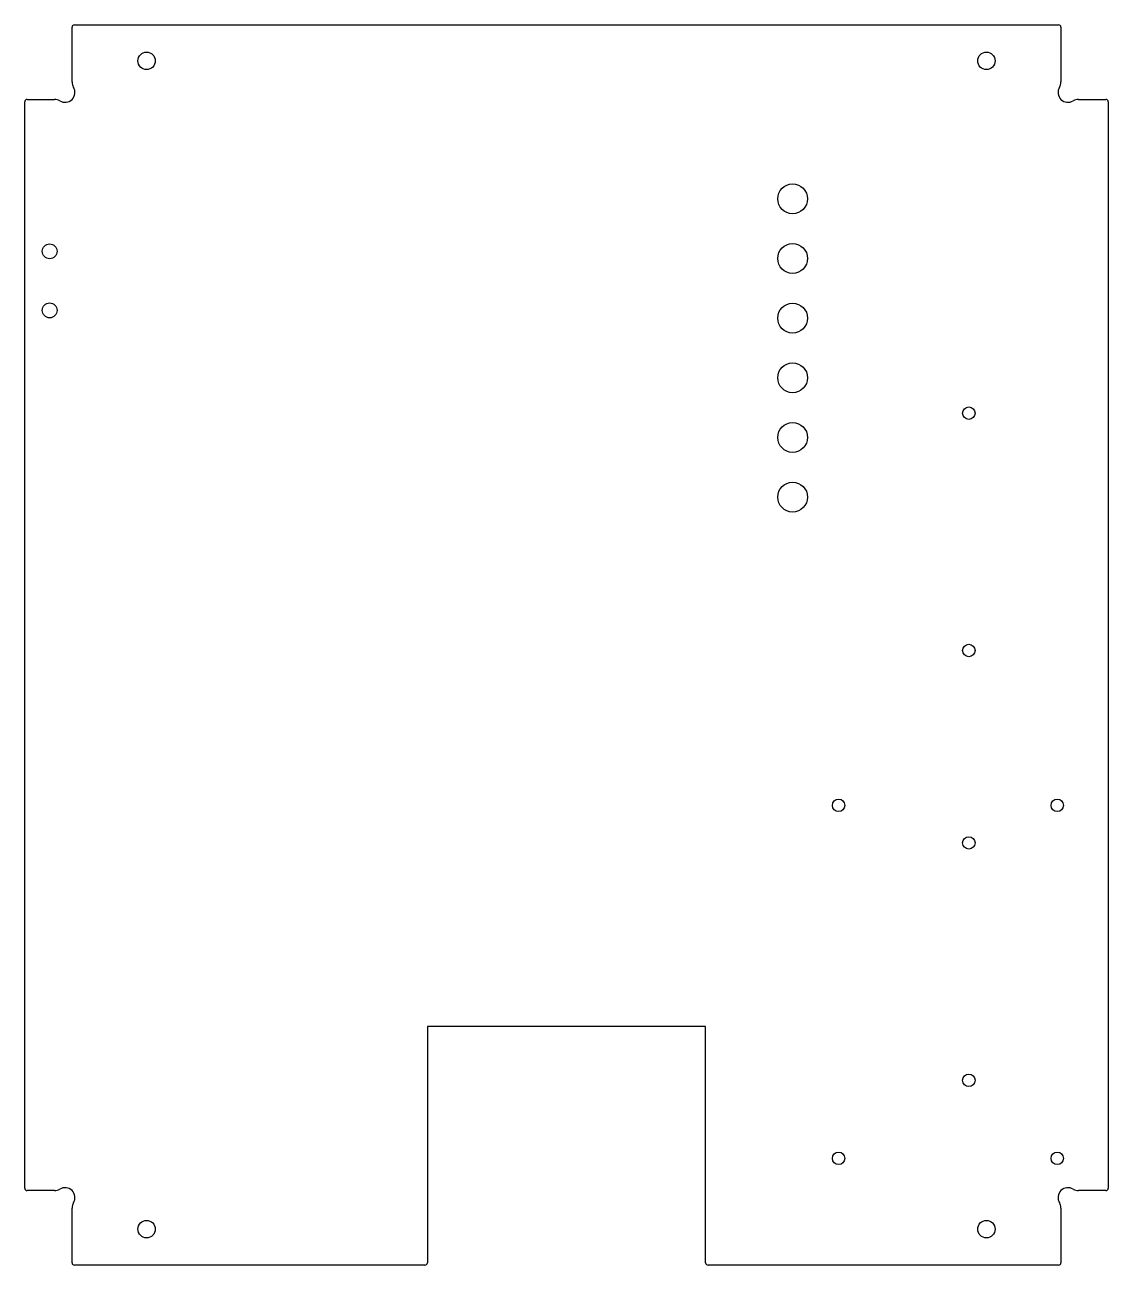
# Model space of a CAD drawing. Header units: millimetres. Extents: x -109 to 109, y 0 to 250.
import ezdxf

# ---------------------------------------------------------------- set-up
doc = ezdxf.new("R2010")
doc.units = ezdxf.units.MM

msp = doc.modelspace()

# ---------------------------------------------------------------- linework, layer by layer
at = {"color": 7, "linetype": 'Continuous', "lineweight": 25}
for p, q in [((-99.5, 238), (-99.5, 249)), ((-99, 249.5), (99, 249.5)), ((99.5, 249), (99.5, 238)), ((-109, 15.5), (-109, 234)), ((-108.5, 234.5), (-103, 234.5)), ((103, 234.5), (108.5, 234.5)), ((109, 234), (109, 15.5)), ((28, 48), (-28, 48)), ((-28, 48), (-28, 0.5)), ((28, 0.5), (28, 48)), ((-103, 15), (-108.5, 15)), ((108.5, 15), (103, 15)), ((-99.5, 0.5), (-99.5, 11.5)), ((99.5, 11.5), (99.5, 0.5)), ((-28.5, 0), (-99, 0)), ((99, 0), (28.5, 0))]:
    msp.add_line(p, q, dxfattribs=at)
for centre, radius in [((-84.5, 242.25), 1.75), ((84.5, 242.25), 1.75), ((45.5, 214.5), 3), ((-104, 203.94), 1.5), ((45.5, 202.5), 3), ((-104, 192.06), 1.5), ((45.5, 190.5), 3), ((45.5, 178.5), 3), ((80.96, 171.39), 1.25), ((45.5, 166.5), 3), ((45.5, 154.5), 3), ((80.96, 123.64), 1.25), ((54.75, 92.49), 1.25), ((98.75, 92.49), 1.25), ((80.96, 84.94), 1.25), ((80.96, 37.19), 1.25), ((54.75, 21.49), 1.25), ((98.75, 21.49), 1.25), ((-84.5, 7.25), 1.75), ((84.5, 7.25), 1.75)]:
    msp.add_circle(centre, radius, dxfattribs=at)
for centre, radius, start, end in [((-99, 249), 0.5, 90, 180), ((99, 249), 0.5, 0, 90), ((-97.5, 238), 2, 180, 211.3997), ((97.5, 238), 2, 328.6003, 0), ((-100.91, 235.91), 2, 238.6003, 31.3997), ((100.91, 235.91), 2, 148.6003, 301.3997), ((-108.5, 234), 0.5, 90, 180), ((-103, 232.5), 2, 58.6003, 90), ((103, 232.5), 2, 90, 121.3997), ((108.5, 234), 0.5, 0, 90), ((-108.5, 15.5), 0.5, 180, 270), ((-103, 17), 2, 270, 301.3997), ((-100.91, 13.59), 2, 328.6003, 121.3997), ((100.91, 13.59), 2, 58.6003, 211.3997), ((103, 17), 2, 238.6003, 270), ((108.5, 15.5), 0.5, 270, 0), ((-97.5, 11.5), 2, 148.6003, 180), ((97.5, 11.5), 2, 0, 31.3997), ((-99, 0.5), 0.5, 180, 270), ((-28.5, 0.5), 0.5, 270, 0), ((28.5, 0.5), 0.5, 180, 270), ((99, 0.5), 0.5, 270, 0)]:
    msp.add_arc(centre, radius, start, end, dxfattribs=at)

doc.saveas('drawing.dxf')
